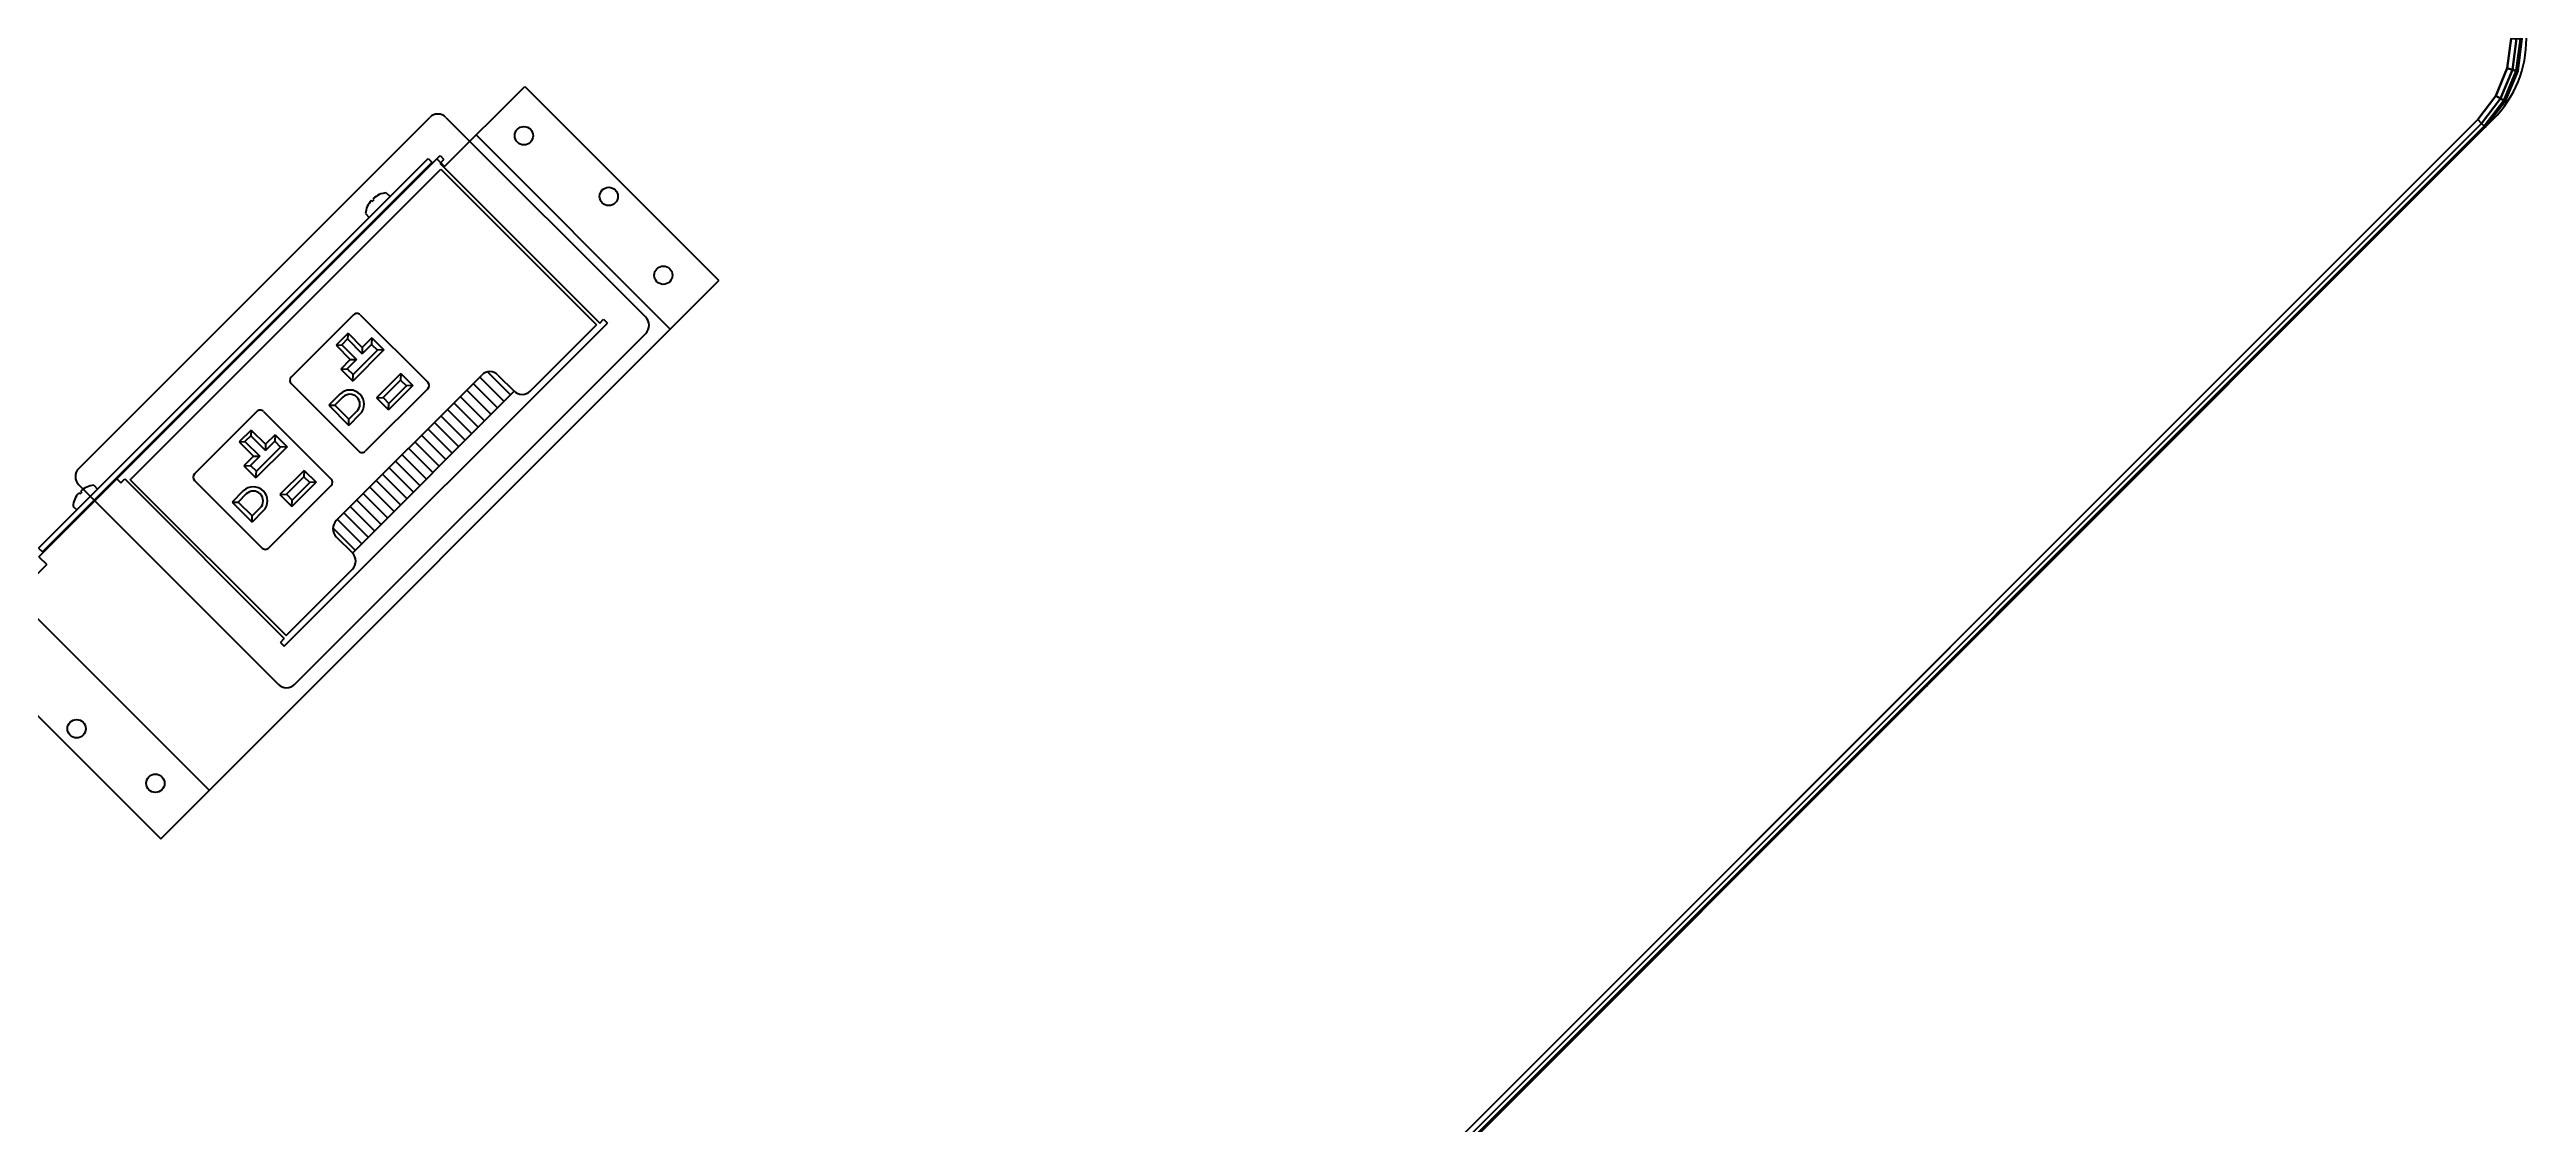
# Model space of a CAD drawing. Extents: x -170 to 1783, y -20 to 1205.
# Drawn here: x -46.17 to -19.1, y 516.07 to 527.77 of the extents above; entities that cross this region are included whole.
import ezdxf
from ezdxf.enums import TextEntityAlignment as Align

# ---------------------------------------------------------------- set-up
doc = ezdxf.new("R2010")
doc.units = 0
doc.header["$LTSCALE"] = 96
doc.header["$MEASUREMENT"] = 0
for name, color, linetype in [('A-FURN-3-WKSF-TOP', 7, 'Continuous'), ('A-FURN-3-WKSF-TRIM', 7, 'Continuous'), ('A-FURN-P-WKSF', 7, 'Continuous'), ('CK_LEVEL_1', 7, 'Continuous'), ('MAIN_FURN', 7, 'Continuous'), ('MAIN_WKSURF', 7, 'Continuous')]:
    doc.layers.add(name, color=color, linetype=linetype)

# ---------------------------------------------------------------- blocks, each defined once
blk = doc.blocks.new('EC-WS-430-T')
at = {"layer": 'A-FURN-3-WKSF-TOP', "color": 60, "linetype": 'Continuous'}
for points, invisible_edges in [([(46.632, -0.118, 29), (46.632, -29.882, 29), (1.368, -29.882, 29), (1.368, -0.118, 29)], 5), ([(1.368, -0.118, 27.75), (1.368, -29.882, 27.75), (46.632, -29.882, 27.75), (46.632, -0.118, 27.75)], 5), ([(46.632, -29.882, 29), (46.632, -0.118, 29), (46.956, -0.161, 29), (46.956, -29.839, 29)], 5), ([(46.632, -29.882, 27.75), (46.956, -29.839, 27.75), (46.956, -0.161, 27.75), (46.632, -0.118, 27.75)], 10), ([(46.956, -29.839, 29), (46.956, -0.161, 29), (47.257, -0.285, 29), (47.257, -29.715, 29)], 5), ([(46.956, -29.839, 27.75), (47.257, -29.715, 27.75), (47.257, -0.285, 27.75), (46.956, -0.161, 27.75)], 10), ([(47.257, -29.715, 29), (47.257, -0.285, 29), (47.516, -0.484, 29), (47.516, -29.516, 29)], 5), ([(47.257, -29.715, 27.75), (47.516, -29.516, 27.75), (47.516, -0.484, 27.75), (47.257, -0.285, 27.75)], 10)]:
    blk.add_3dface(points, dxfattribs=dict(at, invisible_edges=invisible_edges))
at = {"layer": 'A-FURN-3-WKSF-TRIM', "color": 40, "linetype": 'Continuous'}
for points in [[(1.368, 0, 28.882), (1.368, 0, 27.868), (46.632, 0, 27.868), (46.632, 0, 28.882)], [(1.368, -0.016, 28.941), (1.368, 0, 28.882), (46.632, 0, 28.882), (46.632, -0.016, 28.941)], [(1.368, 0, 27.868), (1.368, -0.016, 27.809), (46.632, -0.016, 27.809), (46.632, 0, 27.868)], [(1.368, -0.059, 28.984), (1.368, -0.016, 28.941), (46.632, -0.016, 28.941), (46.632, -0.059, 28.984)], [(1.368, -0.016, 27.809), (1.368, -0.059, 27.766), (46.632, -0.059, 27.766), (46.632, -0.016, 27.809)], [(1.368, -0.118, 29), (1.368, -0.059, 28.984), (46.632, -0.059, 28.984), (46.632, -0.118, 29)], [(1.368, -0.059, 27.766), (1.368, -0.118, 27.75), (46.632, -0.118, 27.75), (46.632, -0.059, 27.766)], [(47.257, -29.715, 29), (47.286, -29.766, 28.984), (46.971, -29.896, 28.984), (46.956, -29.839, 29)], [(47.286, -29.766, 27.766), (47.257, -29.715, 27.75), (46.956, -29.839, 27.75), (46.971, -29.896, 27.766)], [(47.286, -29.766, 28.984), (47.308, -29.803, 28.941), (46.982, -29.938, 28.941), (46.971, -29.896, 28.984)], [(47.308, -29.803, 27.809), (47.286, -29.766, 27.766), (46.971, -29.896, 27.766), (46.982, -29.938, 27.809)], [(47.516, -29.516, 29), (47.558, -29.558, 28.984), (47.286, -29.766, 28.984), (47.257, -29.715, 29)], [(47.558, -29.558, 27.766), (47.516, -29.516, 27.75), (47.257, -29.715, 27.75), (47.286, -29.766, 27.766)], [(47.558, -29.558, 28.984), (47.588, -29.588, 28.941), (47.308, -29.803, 28.941), (47.286, -29.766, 28.984)], [(47.588, -29.588, 27.809), (47.558, -29.558, 27.766), (47.286, -29.766, 27.766), (47.308, -29.803, 27.809)], [(47.588, -29.588, 28.941), (47.599, -29.599, 28.882), (47.316, -29.817, 28.882), (47.308, -29.803, 28.941)], [(47.599, -29.599, 27.868), (47.588, -29.588, 27.809), (47.308, -29.803, 27.809), (47.316, -29.817, 27.868)], [(47.599, -29.599, 28.882), (47.599, -29.599, 27.868), (47.316, -29.817, 27.868), (47.316, -29.817, 28.882)], [(46.632, -29.882, 29), (46.632, -29.941, 28.984), (1.368, -29.941, 28.984), (1.368, -29.882, 29)], [(46.632, -29.941, 27.766), (46.632, -29.882, 27.75), (1.368, -29.882, 27.75), (1.368, -29.941, 27.766)], [(46.632, -29.941, 28.984), (46.632, -29.984, 28.941), (1.368, -29.984, 28.941), (1.368, -29.941, 28.984)], [(46.632, -29.984, 27.809), (46.632, -29.941, 27.766), (1.368, -29.941, 27.766), (1.368, -29.984, 27.809)], [(46.632, -29.984, 28.941), (46.632, -30, 28.882), (1.368, -30, 28.882), (1.368, -29.984, 28.941)], [(46.632, -30, 27.868), (46.632, -29.984, 27.809), (1.368, -29.984, 27.809), (1.368, -30, 27.868)], [(46.632, -30, 28.882), (46.632, -30, 27.868), (1.368, -30, 27.868), (1.368, -30, 28.882)], [(46.956, -29.839, 29), (46.971, -29.896, 28.984), (46.632, -29.941, 28.984), (46.632, -29.882, 29)], [(46.971, -29.896, 27.766), (46.956, -29.839, 27.75), (46.632, -29.882, 27.75), (46.632, -29.941, 27.766)], [(46.971, -29.896, 28.984), (46.982, -29.938, 28.941), (46.632, -29.984, 28.941), (46.632, -29.941, 28.984)], [(46.982, -29.938, 27.809), (46.971, -29.896, 27.766), (46.632, -29.941, 27.766), (46.632, -29.984, 27.809)], [(46.982, -29.938, 28.941), (46.986, -29.953, 28.882), (46.632, -30, 28.882), (46.632, -29.984, 28.941)], [(46.986, -29.953, 27.868), (46.982, -29.938, 27.809), (46.632, -29.984, 27.809), (46.632, -30, 27.868)], [(46.986, -29.953, 28.882), (46.986, -29.953, 27.868), (46.632, -30, 27.868), (46.632, -30, 28.882)], [(47.308, -29.803, 28.941), (47.316, -29.817, 28.882), (46.986, -29.953, 28.882), (46.982, -29.938, 28.941)], [(47.316, -29.817, 27.868), (47.308, -29.803, 27.809), (46.982, -29.938, 27.809), (46.986, -29.953, 27.868)], [(47.316, -29.817, 28.882), (47.316, -29.817, 27.868), (46.986, -29.953, 27.868), (46.986, -29.953, 28.882)]]:
    blk.add_3dface(points, dxfattribs=at)
at = {"layer": 'A-FURN-P-WKSF', "color": 7, "linetype": 'Continuous'}
blk.add_line((1.25, -30), (46.75, -30), dxfattribs=at)
blk.add_arc((46.75, -28.75), 1.25, 270, 360, dxfattribs=at)
at = {"layer": 'MAIN_WKSURF', "color": 7, "linetype": 'Continuous'}
blk.add_point((38, -30), dxfattribs=at)
blk = doc.blocks.new('EN-VIL-GROM')
at = {"layer": 'CK_LEVEL_1', "color": 60, "linetype": 'Continuous'}
for p, q in [((-2.978, 1.391), (-2.978, -1.696)), ((-2.853, 1.516), (2.572, 1.516)), ((2.697, 1.391), (2.697, -1.696)), ((-2.638, 1.141), (2.357, 1.141)), ((-2.638, 1.141), (-2.638, 1.081)), ((2.357, 1.141), (2.357, 1.081)), ((-2.638, 1.081), (-2.578, 1.081)), ((-2.578, 1.081), (-2.578, -1.386)), ((-2.541, 1.031), (-2.541, -1.376)), ((-2.541, 1.031), (2.259, 1.031)), ((2.259, 1.031), (2.259, -1.376)), ((2.297, 1.081), (2.297, -1.386)), ((2.297, 1.081), (2.357, 1.081)), ((-1.391, -1.001), (-1.391, -1.251)), ((-1.348, -0.907), (-1.348, -1.252)), ((-1.266, -0.876), (0.984, -0.876)), ((-1.248, -0.876), (-1.248, -1.252)), ((-1.148, -0.876), (-1.148, -1.252)), ((-1.048, -0.876), (-1.048, -1.252)), ((-0.948, -0.876), (-0.948, -1.252)), ((-0.848, -0.876), (-0.848, -1.252)), ((-0.748, -0.876), (-0.748, -1.252)), ((-0.648, -0.876), (-0.648, -1.252)), ((-0.548, -0.876), (-0.548, -1.252)), ((-0.448, -0.876), (-0.448, -1.252)), ((-0.348, -0.876), (-0.348, -1.252)), ((-0.248, -0.876), (-0.248, -1.252)), ((-0.148, -0.876), (-0.148, -1.252)), ((-0.048, -0.876), (-0.048, -1.252)), ((0.052, -0.876), (0.052, -1.252)), ((0.152, -0.876), (0.152, -1.252)), ((0.252, -0.876), (0.252, -1.252)), ((0.352, -0.876), (0.352, -1.252)), ((0.452, -0.876), (0.452, -1.252)), ((0.552, -0.876), (0.552, -1.252)), ((0.652, -0.876), (0.652, -1.252)), ((0.752, -0.876), (0.752, -1.252)), ((0.852, -0.876), (0.852, -1.252)), ((0.952, -0.876), (0.952, -1.252)), ((1.052, -0.896), (1.052, -1.252)), ((1.109, -1.001), (1.109, -1.251)), ((-1.391, -1.252), (1.109, -1.252)), ((-2.638, -1.386), (-2.638, -1.446)), ((-2.638, -1.386), (-2.578, -1.386)), ((-2.638, -1.446), (2.357, -1.446)), ((-2.541, -1.376), (-1.516, -1.376)), ((1.234, -1.376), (2.259, -1.376)), ((2.297, -1.386), (2.357, -1.386)), ((2.357, -1.386), (2.357, -1.446)), ((-2.853, -1.821), (2.572, -1.821))]:
    blk.add_line(p, q, dxfattribs=at)
for centre, start, end in [((-2.853, 1.391), 90, 180), ((2.572, 1.391), 0, 90), ((-1.266, -1.001), 90, 180), ((0.984, -1.001), 0, 90), ((-1.516, -1.251), 270, 360), ((1.234, -1.251), 180, 270), ((-2.853, -1.696), 180, 270), ((2.572, -1.696), 270, 360)]:
    blk.add_arc(centre, 0.125, start, end, dxfattribs=at)
blk = doc.blocks.new('EN-VIL-4-2-P-B')
at = {"layer": 'CK_LEVEL_1', "color": 60, "linetype": 'Continuous'}
for p, q in [((-3.077, 1.907), (-3.077, 1.787)), ((-3.077, 1.907), (3.073, 1.907)), ((-3.012, 1.977), (-3.012, 1.917)), ((-3.012, 1.977), (3.008, 1.977)), ((-3.012, 1.917), (3.008, 1.917)), ((-2.423, 2.035), (-2.423, 1.977)), ((-2.277, 2.075), (-2.277, 2.092)), ((-2.247, 2.075), (-2.277, 2.075)), ((-2.247, 2.075), (-2.247, 2.092)), ((-2.101, 2.035), (-2.101, 1.977)), ((2.097, 2.035), (2.097, 1.977)), ((2.243, 2.075), (2.243, 2.092)), ((2.243, 2.075), (2.273, 2.075)), ((2.273, 2.075), (2.273, 2.092)), ((2.419, 2.035), (2.419, 1.977)), ((3.008, 1.977), (3.008, 1.907)), ((3.073, 1.907), (3.073, 1.787)), ((-4.315, 1.787), (-4.315, -1.213)), ((-4.315, 1.787), (-3.077, 1.787)), ((-3.565, 1.787), (-3.565, -1.213)), ((3.073, 1.787), (4.31, 1.787)), ((3.56, 1.787), (3.56, -1.213)), ((4.31, 1.787), (4.31, -1.213)), ((-1.285, 1.295), (-1.285, 0.25)), ((-0.27, 1.345), (-1.235, 1.345)), ((-0.457, 1.245), (-0.642, 1.245)), ((-0.642, 1.245), (-0.642, 1.025)), ((-0.642, 1.245), (-0.595, 1.205)), ((-0.505, 1.205), (-0.595, 1.205)), ((-0.595, 1.205), (-0.595, 0.977)), ((-0.457, 1.245), (-0.505, 1.205)), ((-0.505, 1.205), (-0.505, 0.977)), ((-0.457, 1.245), (-0.457, 1.025)), ((-0.22, 1.295), (-0.22, 0.25)), ((0.21, 1.295), (0.21, 0.25)), ((1.225, 1.345), (0.26, 1.345)), ((1.038, 1.245), (0.853, 1.245)), ((0.853, 1.245), (0.853, 1.025)), ((0.853, 1.245), (0.9, 1.205)), ((0.99, 1.205), (0.9, 1.205)), ((0.9, 1.205), (0.9, 0.977)), ((1.038, 1.245), (0.99, 1.205)), ((0.99, 1.205), (0.99, 0.977)), ((1.038, 1.245), (1.038, 1.025)), ((1.275, 1.295), (1.275, 0.25)), ((-0.99, 0.837), (-1.162, 0.837)), ((-1.162, 0.837), (-1.162, 0.527)), ((-1.162, 0.837), (-1.115, 0.79)), ((-0.79, 1.025), (-0.79, 0.84)), ((-0.642, 1.025), (-0.79, 1.025)), ((-0.79, 1.025), (-0.737, 0.977)), ((-0.79, 0.84), (-0.737, 0.887)), ((-0.31, 0.84), (-0.79, 0.84)), ((-0.737, 0.977), (-0.737, 0.887)), ((-0.595, 0.977), (-0.737, 0.977)), ((-0.362, 0.887), (-0.737, 0.887)), ((-0.642, 1.025), (-0.595, 0.977)), ((-0.457, 1.025), (-0.505, 0.977)), ((-0.362, 0.977), (-0.505, 0.977)), ((-0.31, 1.025), (-0.457, 1.025)), ((-0.31, 1.025), (-0.362, 0.977)), ((-0.362, 0.977), (-0.362, 0.887)), ((-0.31, 0.84), (-0.362, 0.887)), ((-0.31, 1.025), (-0.31, 0.84)), ((0.505, 0.837), (0.333, 0.837)), ((0.333, 0.837), (0.333, 0.527)), ((0.333, 0.837), (0.38, 0.79)), ((0.705, 1.025), (0.705, 0.84)), ((0.853, 1.025), (0.705, 1.025)), ((0.705, 1.025), (0.758, 0.977)), ((0.705, 0.84), (0.758, 0.887)), ((1.185, 0.84), (0.705, 0.84)), ((0.758, 0.977), (0.758, 0.887)), ((0.9, 0.977), (0.758, 0.977)), ((1.133, 0.887), (0.758, 0.887)), ((0.853, 1.025), (0.9, 0.977)), ((1.038, 1.025), (0.99, 0.977)), ((1.133, 0.977), (0.99, 0.977)), ((1.185, 1.025), (1.038, 1.025)), ((1.185, 1.025), (1.133, 0.977)), ((1.133, 0.977), (1.133, 0.887)), ((1.185, 0.84), (1.133, 0.887)), ((1.185, 1.025), (1.185, 0.84)), ((-1.162, 0.527), (-1.115, 0.575)), ((-0.99, 0.79), (-1.115, 0.79)), ((-1.115, 0.79), (-1.115, 0.575)), ((-0.99, 0.575), (-1.115, 0.575)), ((0.333, 0.527), (0.38, 0.575)), ((0.505, 0.79), (0.38, 0.79)), ((0.38, 0.79), (0.38, 0.575)), ((0.505, 0.575), (0.38, 0.575)), ((-0.99, 0.527), (-1.162, 0.527)), ((-0.36, 0.525), (-0.735, 0.525)), ((-0.735, 0.525), (-0.735, 0.34)), ((-0.735, 0.525), (-0.682, 0.477)), ((-0.735, 0.34), (-0.682, 0.387)), ((-0.36, 0.34), (-0.735, 0.34)), ((-0.682, 0.477), (-0.682, 0.387)), ((-0.412, 0.477), (-0.682, 0.477)), ((-0.412, 0.387), (-0.682, 0.387)), ((-0.36, 0.525), (-0.412, 0.477)), ((-0.412, 0.477), (-0.412, 0.387)), ((-0.36, 0.34), (-0.412, 0.387)), ((-0.36, 0.525), (-0.36, 0.34)), ((0.505, 0.527), (0.333, 0.527)), ((1.135, 0.525), (0.76, 0.525)), ((0.76, 0.525), (0.76, 0.34)), ((0.76, 0.525), (0.813, 0.477)), ((0.76, 0.34), (0.813, 0.387)), ((1.135, 0.34), (0.76, 0.34)), ((0.813, 0.477), (0.813, 0.387)), ((1.083, 0.477), (0.813, 0.477)), ((1.083, 0.387), (0.813, 0.387)), ((1.135, 0.525), (1.083, 0.477)), ((1.083, 0.477), (1.083, 0.387)), ((1.135, 0.34), (1.083, 0.387)), ((1.135, 0.525), (1.135, 0.34)), ((-0.27, 0.2), (-1.235, 0.2)), ((1.225, 0.2), (0.26, 0.2)), ((-4.315, -1.213), (4.31, -1.213))]:
    blk.add_line(p, q, dxfattribs=at)
for centre in [(-3.927, 1.412), (3.923, 1.412), (-4.115, 0.287), (4.11, 0.287), (-3.927, -0.743), (3.923, -0.743)]:
    blk.add_circle(centre, 0.1, dxfattribs=at)
for centre, radius, start, end in [((-2.262, 1.838), 0.254, 93.3836, 129.3076), ((-2.262, 1.838), 0.254, 50.6924, 86.6164), ((2.258, 1.838), 0.254, 93.3836, 129.3076), ((2.258, 1.838), 0.254, 50.6924, 86.6164), ((-1.235, 1.295), 0.05, 90, 180), ((-0.27, 1.295), 0.05, 360, 90), ((0.26, 1.295), 0.05, 90, 180), ((1.225, 1.295), 0.05, 360, 90), ((-0.99, 0.682), 0.155, 270, 90), ((0.505, 0.682), 0.155, 270, 90), ((-0.99, 0.682), 0.108, 270, 90), ((0.505, 0.682), 0.108, 270, 90), ((-1.235, 0.25), 0.05, 180, 270), ((-0.27, 0.25), 0.05, 270, 360), ((0.26, 0.25), 0.05, 180, 270), ((1.225, 0.25), 0.05, 270, 360)]:
    blk.add_arc(centre, radius, start, end, dxfattribs=at)

msp = doc.modelspace()

# ---------------------------------------------------------------- block references
at = {"layer": 'MAIN_FURN', "color": 47, "linetype": 'Continuous'}
ref = msp.add_blockref('EN-VIL-4-2-P-B', (-42.75981, 523.05819), dxfattribs=dict(at, rotation=45))
ref.add_attrib('CAPMC', 'ENG', dxfattribs={"color": 47, "linetype": 'Continuous', "height": 0.000000012, "width": 0.666667}).set_placement((-42.75981, 523.05819), align=Align.BOTTOM_LEFT)
ref.add_attrib('CAPPN', 'EN-VIL-4-2-P-B', dxfattribs={"color": 47, "linetype": 'Continuous', "height": 0.000000012, "width": 0.666667}).set_placement((-42.75981, 523.05819), align=Align.BOTTOM_LEFT)
ref.add_attrib('CAPMG', 'RSI', dxfattribs={"color": 47, "linetype": 'Continuous', "height": 0.000000012, "width": 0.666667}).set_placement((-42.75981, 523.05819), align=Align.BOTTOM_LEFT)
ref.add_attrib('CAPQTY', '1', dxfattribs={"color": 47, "linetype": 'Continuous', "height": 0.000000012, "width": 0.666667}).set_placement((-42.75981, 523.05819), align=Align.BOTTOM_LEFT)
ref = msp.add_blockref('EN-VIL-GROM', (-42.75981, 524.14014), dxfattribs=dict(at, rotation=45))
ref.add_attrib('CAPMC', 'ENG', dxfattribs={"color": 47, "linetype": 'Continuous', "height": 0.000000012, "width": 0.666667}).set_placement((-42.75981, 524.14014), align=Align.BOTTOM_LEFT)
ref.add_attrib('CAPPN', 'EN-VIL-GROM', dxfattribs={"color": 47, "linetype": 'Continuous', "height": 0.000000012, "width": 0.666667}).set_placement((-42.75981, 524.14014), align=Align.BOTTOM_LEFT)
ref.add_attrib('CAPMG', 'RSI', dxfattribs={"color": 47, "linetype": 'Continuous', "height": 0.000000012, "width": 0.666667}).set_placement((-42.75981, 524.14014), align=Align.BOTTOM_LEFT)
ref.add_attrib('CAPQTY', '1', dxfattribs={"color": 47, "linetype": 'Continuous', "height": 0.000000012, "width": 0.666667}).set_placement((-42.75981, 524.14014), align=Align.BOTTOM_LEFT)
at = {"layer": 'MAIN_WKSURF', "color": 47, "linetype": 'Continuous', "rotation": 45}
msp.add_blockref('EC-WS-430-T', (-73.73605, 515.16367), dxfattribs=at)

doc.saveas('drawing.dxf')
